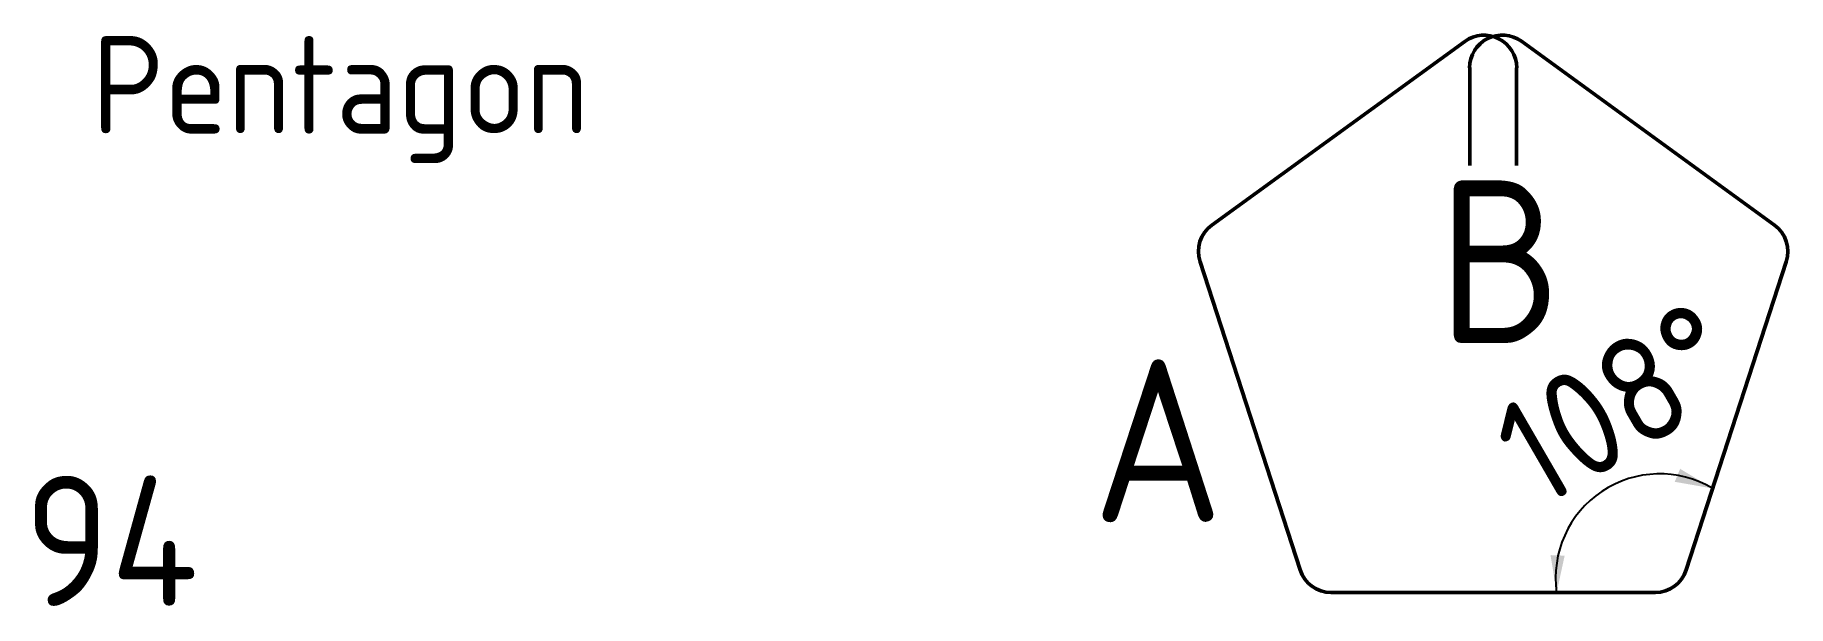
# Model space of a CAD drawing. Extents: x 238210 to 238480, y -41562 to -41474.
import ezdxf
from ezdxf.enums import TextEntityAlignment as Align

# ---------------------------------------------------------------- set-up
doc = ezdxf.new("R2010")
doc.units = 0
doc.layers.add('posedit.mtr.bar', color=7, linetype='Continuous', lineweight=50)
doc.layers.add('posedit.mtr.hidden', color=144, linetype='Continuous', plot=False)
doc.layers.add('posedit.mtr.lenght', color=183, linetype='Continuous')
doc.layers.add('posedit.mtr.text', color=3, linetype='Continuous')
doc.styles.add('posedit.ISOCPEUR', font='isocpeur.ttf', dxfattribs={"width": 0.9})

msp = doc.modelspace()

# ---------------------------------------------------------------- linework, layer by layer
at = {"layer": 'posedit.mtr.bar'}
for p, q in [((238430.77, -41479), (238430.77, -41494.06)), ((238437.96, -41479.06), (238437.96, -41494.11))]:
    msp.add_line(p, q, dxfattribs=at)
msp.add_lwpolyline([(238430, -41475), (238391.09, -41503.27, 0.32492), (238389.27, -41508.88), (238404.66, -41556.27, 0.32492), (238409.44, -41559.74), (238459.27, -41559.74, 0.32492), (238464.04, -41556.27), (238479.44, -41508.88, 0.32492), (238477.62, -41503.27), (238438.7, -41474.99)], format="xyb", dxfattribs=at)
for centre, start, end in [((238432.95, -41479.06), 0, 126.0393), ((238435.75, -41479.05), 53.9944, 180)]:
    msp.add_arc(centre, 5.02, start, end, dxfattribs=at)
at = {"layer": 'posedit.mtr.lenght'}
msp.add_arc((238459.95, -41557.49), 15.99, 59.2914, 188.0797, dxfattribs=at)
for points in [[(238463.11, -41540.72), (238462.28, -41542.72), (238468.11, -41543.74)], [(238445.35, -41554.07), (238443.18, -41553.99), (238444.12, -41559.74)]]:
    msp.add_solid(points, dxfattribs=at)

# ---------------------------------------------------------------- texts
at = {"layer": 'posedit.mtr.hidden', "style": 'posedit.ISOCPEUR', "width": 0.9}
for s, height, p in [('Pentagon', 15, (238218.83, -41489.18)), ('94', 20, (238208.44, -41561.8))]:
    msp.add_text(s, height=height, dxfattribs=at).set_placement(p)
at = {"layer": 'posedit.mtr.text', "style": 'posedit.ISOCPEUR', "width": 0.9}
msp.add_text('108°', height=16.425, rotation=30.0692, dxfattribs=at).set_placement((238441.37, -41547.11))
msp.add_attdef('B', text='', height=25, dxfattribs=at).set_placement((238435.46, -41508.86), align=Align.MIDDLE_CENTER)
msp.add_attdef('A', text='', height=25, dxfattribs=at).set_placement((238392.92, -41536.38), align=Align.MIDDLE_RIGHT)

doc.saveas('drawing.dxf')
